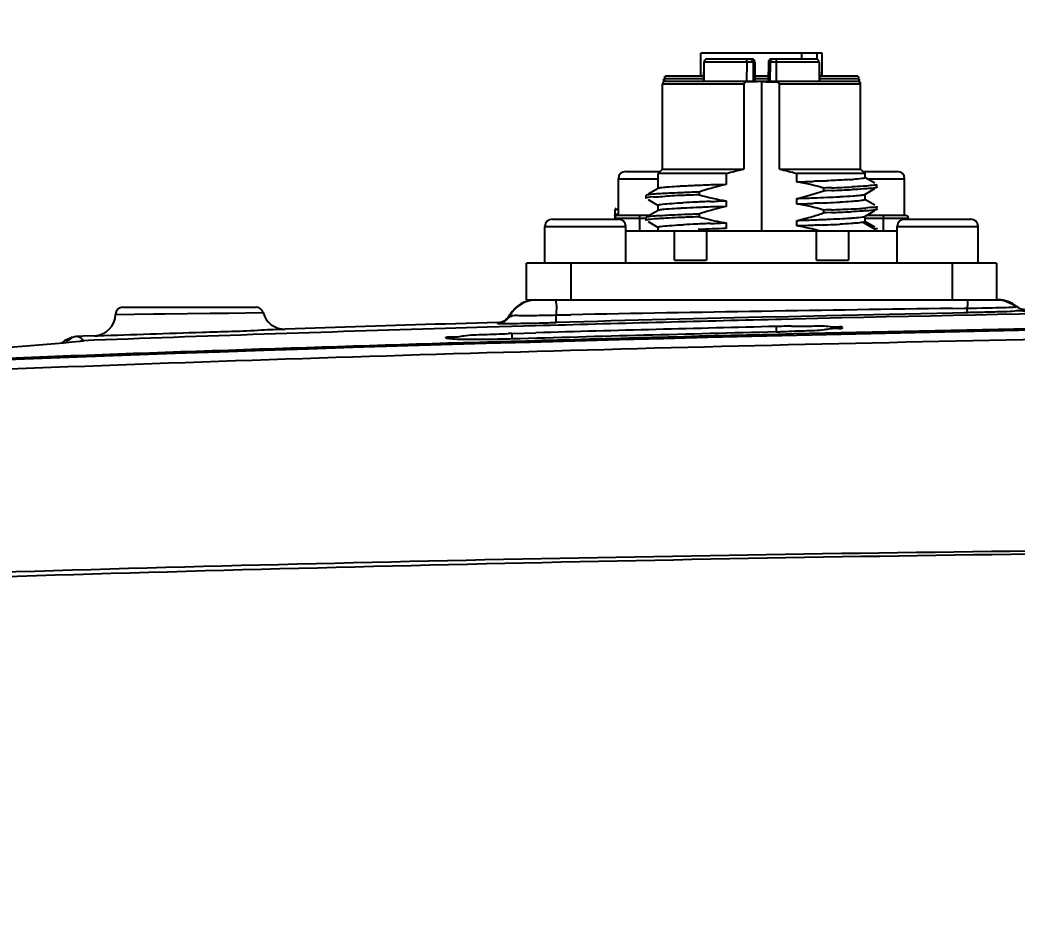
# Model space of a CAD drawing. Header units: millimetres. Extents: x 4086 to 8300, y 123 to 1549.
# Drawn here: x 7630.52 to 7647.5, y 1231.24 to 1246.4 of the extents above; entities that cross this region are included whole.
import ezdxf

# ---------------------------------------------------------------- set-up
doc = ezdxf.new("R2010")
doc.units = ezdxf.units.MM
for name, color, linetype in [('外形图', 7, 'Continuous'), ('尺寸标注', 7, 'Continuous'), ('运动范围', 7, 'Continuous')]:
    doc.layers.add(name, color=color, linetype=linetype)
doc.styles.add('思源黑', font='SourceHanSansCN-Normal.ttf')
doc.dimstyles.new('尺寸标注_1_4比例', dxfattribs={"dimtxt": 7, "dimasz": 6, "dimexe": 2, "dimexo": 1.5, "dimgap": 1, "dimtad": 1, "dimdec": 1, "dimlfac": 4, "dimdsep": 46, "dimtxsty": '思源黑', "dimcen": 0.09, "dimadec": 0, "dimazin": 0, "dimtp": 0.01, "dimtm": 0.01, "dimtfac": 1, "dimtdec": 1, "dimtofl": 0, "dimtmove": 0, "dimatfit": 3, "dimfxl": 1, "dimtolj": 1, "dimarcsym": 0})

# ---------------------------------------------------------------- blocks, each defined once
blk = doc.blocks.new('*D979')
at = {"layer": 'Defpoints', "color": 0}
for p in [(7610.4, 1344.288), (7715.4, 1247.025), (7610.4, 1243.103)]:
    blk.add_point(p, dxfattribs=at)
at = {"layer": '尺寸标注', "color": 0, "lineweight": -2}
for p, q in [((7610.4, 1244.603), (7610.4, 1346.288)), ((7715.4, 1248.525), (7715.4, 1346.288)), ((7709.4, 1344.288), (7616.4, 1344.288))]:
    blk.add_line(p, q, dxfattribs=at)
at = {"layer": '尺寸标注', "color": 0}
for points in [[(7616.4, 1345.288), (7616.4, 1343.288), (7610.4, 1344.288)], [(7709.4, 1343.288), (7709.4, 1345.288), (7715.4, 1344.288)]]:
    blk.add_solid(points, dxfattribs=at)
at = {"layer": '尺寸标注', "color": 0, "insert": (7662.9, 1348.912), "char_height": 7, "attachment_point": 5, "style": '思源黑'}
blk.add_mtext('\\A1;420', dxfattribs=at)
blk = doc.blocks.new('*D986')
at = {"layer": 'Defpoints', "color": 0}
for p in [(7460.272, 1323.983), (7715.4, 1323.983), (7637.619, 925.251)]:
    blk.add_point(p, dxfattribs=at)
at = {"layer": '尺寸标注', "color": 0, "lineweight": -2}
for p, q in [((7713.9, 1323.983), (7458.272, 1323.983)), ((7460.272, 931.251), (7460.272, 1317.983)), ((7636.119, 925.251), (7458.272, 925.251))]:
    blk.add_line(p, q, dxfattribs=at)
at = {"layer": '尺寸标注', "color": 0}
for points in [[(7461.272, 1317.983), (7459.272, 1317.983), (7460.272, 1323.983)], [(7459.272, 931.251), (7461.272, 931.251), (7460.272, 925.251)]]:
    blk.add_solid(points, dxfattribs=at)
at = {"layer": '尺寸标注', "color": 0, "insert": (7455.648, 1124.617), "char_height": 7, "attachment_point": 5, "rotation": 90, "style": '思源黑'}
blk.add_mtext('\\A1;1594.9', dxfattribs=at)

msp = doc.modelspace()

# ---------------------------------------------------------------- linework, layer by layer
at = {"layer": '外形图'}
for p, q in [((7642.1191, 1245.4456), (7642.1191, 1245.8331)), ((7644.1816, 1245.8331), (7642.1191, 1245.8331)), ((7642.9555, 1245.7331), (7642.2194, 1245.7331)), ((7644.0813, 1245.7331), (7643.3451, 1245.7331)), ((7643.8317, 1245.8331), (7643.8317, 1245.7331)), ((7644.097, 1245.7331), (7644.097, 1245.8331)), ((7644.1816, 1245.4456), (7644.1816, 1245.8331)), ((7642.1682, 1245.6835), (7642.1654, 1245.3581)), ((7642.1682, 1245.3581), (7642.171, 1245.6835)), ((7643.0343, 1245.6835), (7642.1682, 1245.6835)), ((7642.8974, 1245.6835), (7642.8967, 1245.3581)), ((7643.0055, 1245.6835), (7643.0084, 1245.3581)), ((7643.0162, 1245.6835), (7643.0188, 1245.3581)), ((7643.0343, 1245.6835), (7643.0371, 1245.3581)), ((7643.2663, 1245.6835), (7643.2635, 1245.3597)), ((7644.1324, 1245.6835), (7643.2663, 1245.6835)), ((7643.2818, 1245.3594), (7643.2844, 1245.6835)), ((7643.2951, 1245.6835), (7643.2923, 1245.3594)), ((7643.4039, 1245.358), (7643.4032, 1245.6835)), ((7644.1297, 1245.6835), (7644.1324, 1245.3581)), ((7644.1324, 1245.6835), (7644.1353, 1245.3581)), ((7641.5128, 1245.4456), (7641.4878, 1245.4206)), ((7641.4878, 1245.4197), (7641.4878, 1245.4206)), ((7641.4878, 1245.3581), (7641.4878, 1245.3993)), ((7641.4922, 1245.3956), (7641.4922, 1245.3581)), ((7642.1719, 1245.3956), (7641.4922, 1245.3956)), ((7642.1661, 1245.4456), (7641.5128, 1245.4456)), ((7641.5128, 1245.3581), (7644.7878, 1245.3581)), ((7643.2545, 1245.4456), (7643.0364, 1245.4456)), ((7643.2638, 1245.3956), (7643.0368, 1245.3956)), ((7643.1503, 1245.3514), (7643.1503, 1242.8081)), ((7644.7878, 1245.4456), (7644.1345, 1245.4456)), ((7644.8085, 1245.3956), (7644.1349, 1245.3956)), ((7644.7878, 1245.4456), (7644.8128, 1245.4206)), ((7644.8085, 1245.3956), (7644.8085, 1245.3378)), ((7644.8128, 1245.3993), (7644.8128, 1245.3378)), ((7641.4628, 1243.8581), (7641.4628, 1245.3081)), ((7642.8461, 1245.3081), (7641.4628, 1245.3081)), ((7642.8461, 1245.3081), (7642.8461, 1243.8581)), ((7643.4546, 1243.8581), (7643.4546, 1245.3081)), ((7644.8378, 1245.3081), (7643.4546, 1245.3081)), ((7644.8378, 1243.8581), (7644.8378, 1245.3081)), ((7640.8378, 1243.8206), (7641.4253, 1243.8206)), ((7641.4628, 1243.8581), (7641.3878, 1243.7831)), ((7641.4628, 1243.8581), (7641.6242, 1243.8581)), ((7641.6242, 1243.8581), (7641.6889, 1243.8581)), ((7641.6889, 1243.8581), (7642.8461, 1243.8581)), ((7643.4546, 1243.8581), (7643.9941, 1243.8581)), ((7643.9941, 1243.8581), (7644.0487, 1243.8581)), ((7644.0487, 1243.8581), (7644.1753, 1243.8581)), ((7644.1753, 1243.8581), (7644.8378, 1243.8581)), ((7644.8378, 1243.8581), (7644.9128, 1243.7831)), ((7644.8753, 1243.8206), (7645.4628, 1243.8206)), ((7640.7128, 1243.0706), (7640.7128, 1243.6956)), ((7640.7128, 1243.6956), (7641.3878, 1243.6956)), ((7641.3878, 1243.5268), (7641.3878, 1243.7831)), ((7641.3885, 1243.7831), (7641.3878, 1243.7831)), ((7642.5504, 1243.7831), (7641.3885, 1243.7831)), ((7642.5504, 1243.7831), (7642.5504, 1243.5999)), ((7643.7502, 1243.6413), (7643.7502, 1243.7831)), ((7644.0316, 1243.7831), (7643.7502, 1243.7831)), ((7644.1546, 1243.7831), (7644.0316, 1243.7831)), ((7644.0556, 1243.6528), (7644.0316, 1243.6518)), ((7644.1518, 1243.6566), (7644.0556, 1243.6528)), ((7644.8961, 1243.7831), (7644.1546, 1243.7831)), ((7644.9128, 1243.7831), (7644.8961, 1243.7831)), ((7645.0811, 1243.6188), (7644.9098, 1243.7178)), ((7644.9128, 1243.7143), (7644.9128, 1243.7831)), ((7644.9483, 1243.6956), (7645.5878, 1243.6956)), ((7645.5878, 1243.0706), (7645.5878, 1243.6956)), ((7641.3908, 1243.5303), (7641.2195, 1243.4312)), ((7642.4133, 1243.5948), (7642.2846, 1243.5899)), ((7642.5504, 1243.5999), (7642.4133, 1243.5948)), ((7644.249, 1243.5388), (7644.2133, 1243.5375)), ((7644.2133, 1243.4906), (7644.2133, 1243.5375)), ((7644.2507, 1243.492), (7644.2133, 1243.4906)), ((7644.3453, 1243.5424), (7644.249, 1243.5388)), ((7644.3453, 1243.4956), (7644.2507, 1243.492)), ((7644.9099, 1243.4297), (7645.0801, 1243.5281)), ((7645.1131, 1243.6003), (7645.1158, 1243.5971)), ((7645.1158, 1243.5503), (7645.1158, 1243.5972)), ((7641.1848, 1243.3628), (7641.1848, 1243.4097)), ((7641.1875, 1243.4128), (7641.1864, 1243.412)), ((7641.1864, 1243.3604), (7641.1875, 1243.3597)), ((7641.2204, 1243.3407), (7641.3908, 1243.2421)), ((7641.8377, 1243.4597), (7641.8121, 1243.4587)), ((7641.8377, 1243.4129), (7641.8121, 1243.4119)), ((7642.0873, 1243.4693), (7642.0873, 1243.4224)), ((7642.4133, 1243.3136), (7642.5504, 1243.3186)), ((7642.5504, 1243.3186), (7642.5504, 1243.2249)), ((7643.7502, 1243.2663), (7643.7502, 1243.3601)), ((7644.4702, 1243.3899), (7644.4885, 1243.3909)), ((7645.0812, 1243.2437), (7644.9098, 1243.3428)), ((7644.9128, 1243.3393), (7644.9128, 1243.4331)), ((7640.6503, 1243.1456), (7640.6503, 1243.0572)), ((7641.3908, 1243.1553), (7641.2195, 1243.0562)), ((7641.3878, 1243.1518), (7641.3878, 1243.2456)), ((7642.4133, 1243.2198), (7642.2815, 1243.2148)), ((7642.5504, 1243.2249), (7642.4133, 1243.2198)), ((7644.0612, 1243.278), (7644.0316, 1243.2768)), ((7644.1567, 1243.2819), (7644.0612, 1243.278)), ((7644.2489, 1243.1638), (7644.2133, 1243.1625)), ((7644.2133, 1243.1156), (7644.2133, 1243.1625)), ((7644.342, 1243.1673), (7644.2489, 1243.1638)), ((7644.9098, 1243.0546), (7645.0803, 1243.1532)), ((7645.1131, 1243.2253), (7645.1142, 1243.2245)), ((7645.1142, 1243.1729), (7645.1131, 1243.1722)), ((7645.1158, 1243.1753), (7645.1158, 1243.2222)), ((7639.5878, 1243.0081), (7640.7128, 1243.0081)), ((7641.1875, 1243.0206), (7640.6503, 1243.0206)), ((7641.2443, 1243.0706), (7640.7003, 1243.0706)), ((7641.0737, 1243.0206), (7641.0737, 1242.8081)), ((7641.1848, 1242.9878), (7641.1848, 1243.0347)), ((7641.1875, 1243.0378), (7641.1864, 1243.037)), ((7641.1864, 1242.9854), (7641.1875, 1242.9847)), ((7642.0873, 1243.0943), (7642.0873, 1243.0474)), ((7643.7502, 1242.8913), (7643.7502, 1242.9851)), ((7644.2507, 1243.117), (7644.2133, 1243.1156)), ((7644.342, 1243.1204), (7644.2507, 1243.117)), ((7645.6503, 1243.0206), (7644.9098, 1243.0206)), ((7644.9128, 1242.9643), (7644.9128, 1243.0581)), ((7645.6003, 1243.0706), (7644.9374, 1243.0706)), ((7645.227, 1242.8081), (7645.227, 1243.0206)), ((7645.5878, 1243.0081), (7646.7128, 1243.0081)), ((7639.4628, 1242.2581), (7639.4628, 1242.8831)), ((7639.4628, 1242.8831), (7640.8378, 1242.8831)), ((7640.8378, 1242.2581), (7640.8378, 1242.8831)), ((7640.8378, 1242.8081), (7645.4628, 1242.8081)), ((7641.2204, 1242.9657), (7641.3908, 1242.8671)), ((7641.3878, 1242.8081), (7641.3878, 1242.8706)), ((7641.6705, 1242.3106), (7641.6705, 1242.8081)), ((7642.2128, 1242.8081), (7642.2128, 1242.3106)), ((7642.4133, 1242.9386), (7642.4541, 1242.9401)), ((7642.4541, 1242.9401), (7642.5504, 1242.9436)), ((7642.5504, 1242.9436), (7642.5504, 1242.8499)), ((7643.8465, 1242.8948), (7643.7502, 1242.8913)), ((7643.9404, 1242.8983), (7643.8465, 1242.8948)), ((7644.0316, 1242.9018), (7643.9404, 1242.8983)), ((7644.0555, 1242.9028), (7644.0316, 1242.9018)), ((7644.0848, 1242.904), (7644.0555, 1242.9028)), ((7644.1562, 1242.9068), (7644.0848, 1242.904)), ((7644.0878, 1242.3106), (7644.0878, 1242.8081)), ((7644.6301, 1242.8081), (7644.6301, 1242.3106)), ((7645.0729, 1242.8346), (7644.8743, 1242.9518)), ((7645.0811, 1242.8687), (7644.9097, 1242.9678)), ((7645.4628, 1242.2581), (7645.4628, 1242.8831)), ((7645.4628, 1242.8831), (7646.8378, 1242.8831)), ((7646.8378, 1242.2581), (7646.8378, 1242.8831)), ((7641.6705, 1242.3106), (7642.2128, 1242.3106)), ((7644.0878, 1242.3106), (7644.6301, 1242.3106)), ((7639.1503, 1241.6331), (7639.1503, 1242.2581)), ((7647.1503, 1242.2581), (7639.1503, 1242.2581)), ((7639.9003, 1242.2581), (7639.9003, 1241.6331)), ((7646.4003, 1241.6331), (7646.4003, 1242.2581)), ((7647.1503, 1242.2581), (7647.1503, 1241.6331)), ((7647.1503, 1242.2581), (7647.1503, 1241.6331)), ((7647.1503, 1242.2581), (7647.1503, 1241.6331)), ((7639.1503, 1241.6331), (7647.1615, 1241.6331)), ((7646.6611, 1241.6331), (7646.6608, 1241.633)), ((7632.2752, 1241.5081), (7634.5416, 1241.5081)), ((7646.4025, 1241.4871), (7646.5986, 1241.4899)), ((7646.5986, 1241.4899), (7646.6536, 1241.4906)), ((7646.6552, 1241.4195), (7646.6536, 1241.4906)), ((7646.8091, 1241.4935), (7646.9101, 1241.4955)), ((7647.4866, 1241.513), (7647.4928, 1241.5238)), ((7632.1502, 1241.3863), (7632.7974, 1241.393)), ((7632.7974, 1241.393), (7632.9899, 1241.3951)), ((7632.9899, 1241.3951), (7633.7528, 1241.4038)), ((7633.7528, 1241.4038), (7634.074, 1241.4076)), ((7634.074, 1241.4076), (7634.6626, 1241.4148)), ((7638.8664, 1241.3761), (7638.8691, 1241.3652)), ((7639.553, 1241.3736), (7639.602, 1241.3747)), ((7639.602, 1241.3747), (7639.6511, 1241.3758)), ((7639.6513, 1241.4062), (7639.6511, 1241.3758)), ((7639.6511, 1241.3758), (7639.9048, 1241.3806)), ((7639.6548, 1241.2473), (7639.6511, 1241.3758)), ((7643.3939, 1241.3452), (7644.2574, 1241.3659)), ((7643.491, 1241.3001), (7643.3939, 1241.2977)), ((7644.5222, 1241.3245), (7643.491, 1241.3001)), ((7644.2574, 1241.3659), (7644.5206, 1241.372)), ((7644.5206, 1241.372), (7646.4052, 1241.4142)), ((7646.4052, 1241.4142), (7646.6013, 1241.4183)), ((7646.6013, 1241.4183), (7646.6552, 1241.4195)), ((7646.8283, 1241.4234), (7646.8852, 1241.4248)), ((7647.3822, 1241.4391), (7647.4209, 1241.4405)), ((7638.6552, 1241.2476), (7637.7682, 1241.2214)), ((7638.4792, 1241.1661), (7637.7704, 1241.1451)), ((7638.8939, 1241.1782), (7638.4792, 1241.1661)), ((7638.6552, 1241.2476), (7638.6549, 1241.2314)), ((7639.3035, 1241.1899), (7638.8939, 1241.1782)), ((7639.1051, 1241.2341), (7639.1546, 1241.2351)), ((7639.368, 1241.2398), (7639.4243, 1241.2412)), ((7639.5492, 1241.2445), (7639.6548, 1241.2473)), ((7643.4003, 1241.1796), (7643.4003, 1241.086)), ((7631.283, 1240.9377), (7631.2328, 1240.9018)), ((7631.5985, 1241.0139), (7631.5033, 1241.0104)), ((7631.7892, 1241.021), (7631.5985, 1241.0139)), ((7631.7892, 1241.021), (7631.8464, 1241.0228)), ((7638.9003, 1241.0601), (7639.3075, 1241.0718)), ((7638.9003, 1241.0601), (7638.9003, 1240.9665))]:
    msp.add_line(p, q, dxfattribs=at)
for points in [[(7642.1926, 1245.7248), (7642.1853, 1245.7186), (7642.1793, 1245.7111), (7642.1748, 1245.7025), (7642.172, 1245.6932), (7642.171, 1245.6835)], [(7642.2194, 1245.7331), (7642.21, 1245.7321), (7642.2009, 1245.7293), (7642.1926, 1245.7248)], [(7642.8974, 1245.6835), (7642.8977, 1245.6932), (7642.8984, 1245.7025), (7642.8996, 1245.7111), (7642.9011, 1245.7186)], [(7642.9011, 1245.7186), (7642.903, 1245.7248), (7642.9052, 1245.7293), (7642.9075, 1245.7321), (7642.9099, 1245.7331)], [(7643.0026, 1245.7186), (7642.9956, 1245.7248), (7642.9877, 1245.7293), (7642.979, 1245.7321), (7642.9599, 1245.7319)], [(7643.0162, 1245.6835), (7643.0153, 1245.6932), (7643.0126, 1245.7025), (7643.0083, 1245.7111), (7643.0026, 1245.7186)], [(7643.2844, 1245.6835), (7643.2854, 1245.6932), (7643.288, 1245.7025), (7643.2923, 1245.7111), (7643.2981, 1245.7186)], [(7643.2981, 1245.7186), (7643.305, 1245.7248), (7643.313, 1245.7293), (7643.3216, 1245.7321), (7643.3305, 1245.7331)], [(7643.3907, 1245.7331), (7643.3931, 1245.7321), (7643.3954, 1245.7293), (7643.3976, 1245.7248), (7643.3995, 1245.7186), (7643.401, 1245.7111), (7643.4022, 1245.7025), (7643.4029, 1245.6932), (7643.4032, 1245.6835)], [(7644.1214, 1245.7111), (7644.1153, 1245.7186), (7644.108, 1245.7248), (7644.0997, 1245.7293), (7644.0907, 1245.7321), (7644.0813, 1245.7331)], [(7644.1297, 1245.6835), (7644.1287, 1245.6932), (7644.1259, 1245.7025), (7644.1214, 1245.7111)], [(7641.4922, 1245.3956), (7641.49, 1245.3962), (7641.4887, 1245.3976), (7641.4878, 1245.3993)], [(7644.8085, 1245.3956), (7644.8109, 1245.396), (7644.8123, 1245.3972), (7644.8128, 1245.3993)], [(7640.7003, 1243.1736), (7640.6906, 1243.173), (7640.6812, 1243.1709), (7640.6725, 1243.1677), (7640.665, 1243.1633), (7640.6587, 1243.1579), (7640.6541, 1243.1518), (7640.6513, 1243.1452), (7640.6503, 1243.1383)], [(7640.6503, 1243.0572), (7640.6513, 1243.0641), (7640.6541, 1243.0707), (7640.6587, 1243.0769), (7640.665, 1243.0822), (7640.6725, 1243.0866), (7640.6812, 1243.0899), (7640.6906, 1243.0919), (7640.7003, 1243.0926)], [(7641.0737, 1243.0206), (7641.074, 1243.03), (7641.075, 1243.0392), (7641.0766, 1243.0477)], [(7641.0766, 1243.0477), (7641.0787, 1243.0554), (7641.0815, 1243.0617), (7641.0846, 1243.0666), (7641.0881, 1243.0696), (7641.0918, 1243.0706)], [(7645.2088, 1243.0706), (7645.2125, 1243.0696), (7645.216, 1243.0666), (7645.2192, 1243.0617), (7645.2219, 1243.0554), (7645.2241, 1243.0477), (7645.2257, 1243.0392), (7645.2266, 1243.03), (7645.227, 1243.0206)], [(7631.5033, 1241.0104), (7631.3973, 1240.9911), (7631.283, 1240.9377)]]:
    msp.add_lwpolyline(points, dxfattribs=at)
for centre, radius, start, end in [((7642.9555, 1245.6831), 0.05, 0.5, 90), ((7642.9843, 1245.6831), 0.05, 0.5, 115.43133), ((7643.3163, 1245.6831), 0.05, 64.56867, 179.5), ((7643.3451, 1245.6831), 0.05, 90, 179.5), ((7641.5128, 1245.3081), 0.05, 90, 180), ((7644.7878, 1245.3081), 0.05, 0, 90), ((7640.8378, 1243.6956), 0.125, 90, 180), ((7645.4628, 1243.6956), 0.125, 0, 90), ((7640.7026, 1328.9038), 85.317, 272.047099, 272.236176), ((7642.8246, 1275.9654), 32.336, 272.35238, 272.54232), ((7644.1868, 1250.8272), 7.1609, 273.6348, 274.20371), ((7643.1001, 1218.5743), 25.028, 92.68851, 92.92266), ((7643.5416, 1209.2319), 34.3808, 92.50827, 92.69324), ((7644.137, 1195.3924), 48.2331, 92.20098, 92.49537), ((7643.9184, 1237.9806), 5.786, 108.00297, 108.44924), ((7643.0894, 1277.1147), 33.5958, 272.14237, 272.73019), ((7643.1619, 1275.1574), 31.6839, 272.14064, 272.76419), ((7643.0037, 1214.4931), 28.99, 92.35574, 92.73286), ((7642.9137, 1216.6113), 26.8232, 92.35372, 92.7613), ((7643.8799, 1193.4315), 50.0699, 92.05165, 92.33757), ((7644.1332, 1186.4856), 56.9736, 92.05791, 92.30918), ((7640.2127, 1341.7221), 98.4256, 272.059703, 272.223598), ((7641.7443, 1301.617), 58.2913, 272.248825, 272.478908), ((7643.2334, 1267.4296), 24.0715, 272.45718, 272.94512), ((7640.7003, 1243.1456), 0.05, 119.53146, 180.00008), ((7643.1417, 1217.5929), 25.7293, 92.46072, 92.96166), ((7643.3034, 1214.0766), 29.1557, 92.48943, 92.90854), ((7644.1601, 1194.3819), 48.9627, 92.34622, 92.48522), ((7643.8401, 1202.0629), 41.1814, 92.34424, 92.5095), ((7644.7621, 1179.8357), 63.5214, 92.238089, 92.351625), ((7644.4791, 1186.3656), 56.8917, 92.21381, 92.34058), ((7640.7872, 1326.2656), 83.0522, 272.044526, 272.238759), ((7642.3336, 1287.6517), 44.4073, 272.35286, 272.5052), ((7643.1736, 1268.6968), 25.4338, 272.48117, 272.96215), ((7642.673, 1287.2219), 44.0862, 272.16951, 272.36017), ((7643.387, 1269.9737), 26.8232, 272.35372, 272.7613), ((7643.9995, 1257.4776), 14.3121, 272.7218, 273.43215), ((7644.4396, 1250.0785), 6.8999, 273.46297, 274.06644), ((7639.5878, 1242.8831), 0.125, 90, 180), ((7640.7003, 1243.0206), 0.05, 90, 179.99984), ((7640.7128, 1242.8831), 0.125, 0, 90), ((7642.3011, 1228.7324), 14.3121, 92.7218, 93.43215), ((7643.0544, 1213.009), 30.1004, 92.31675, 92.72868), ((7642.9514, 1215.4102), 27.6502, 92.30853, 92.75696), ((7643.8799, 1193.0565), 50.0699, 92.05165, 92.33757), ((7644.1332, 1186.1106), 56.9736, 92.05791, 92.30918), ((7643.9184, 1237.6056), 5.786, 108.00297, 108.44924), ((7642.7997, 1247.2052), 4.3258, 282.69313, 286.318), ((7640.105, 1344.2263), 101.3068, 272.062036, 272.22127), ((7642.5022, 1248.2353), 5.3981, 286.27685, 288.48112), ((7641.9985, 1295.2272), 52.2712, 272.22911, 272.36635), ((7642.4043, 1285.4565), 42.4921, 272.3635, 272.52271), ((7643.0469, 1271.0872), 28.1083, 272.50346, 272.93477), ((7642.5933, 1288.7902), 45.7033, 272.19277, 272.37669), ((7643.862, 1255.3122), 12.3123, 272.90522, 273.71472), ((7643.297, 1272.0918), 28.99, 272.35574, 272.73286), ((7645.5878, 1242.8831), 0.125, 90, 180), ((7645.6003, 1243.0206), 0.05, 0, 90), ((7646.7128, 1242.8831), 0.125, 0, 90), ((7643.1651, 1216.7087), 26.2391, 92.46403, 92.92976), ((7644.4385, 1187.4714), 55.5042, 92.22728, 92.47985), ((7645.0521, 1172.2256), 70.6685, 92.028727, 92.416723), ((7643.1127, 1246.4524), 3.5535, 259.04693, 260.89635), ((7643.1854, 1239.365), 3.5712, 78.82961, 80.89976), ((7643.0663, 1238.7805), 4.1678, 75.09756, 78.7799), ((7642.3904, 1285.9086), 43.0379, 272.35145, 272.50809), ((7643.1128, 1269.5738), 26.6873, 272.49335, 272.94632), ((7639.3034, 1241.1331), 0.5, 90, 150.92707), ((7677.6062, -253.0774), 1494.7681, 90.341012, 91.2682427), ((7647.1808, 1241.1331), 0.5, 51.38409, 90), ((7632.2752, 1241.3831), 0.125, 90, 178.54737), ((7634.5416, 1241.3831), 0.125, 14.68108, 90), ((7668.4678, -303.1518), 1544.7965, 90.8184181, 91.0594454), ((7653.4883, 1241.342), 6.8363, 178.55616, 178.75445), ((7645.3407, 1318.0749), 76.5955, 270.982145, 271.098452), ((7645.7295, 1299.193), 57.7096, 271.172242, 271.402588), ((7647.1814, 1247.5833), 6.0791, 272.12295, 272.31992), ((7647.6489, 1241.7191), 0.25, 231.38409, 271.1684), ((7631.7753, 1241.3958), 0.375, 272.12167, 358.54738), ((7635.0253, 1241.5098), 0.375, 194.68109, 271.90002), ((7638.6479, 1241.4975), 0.25, 271.66924, 330.92707), ((7639.312, 1241.1329), 0.5002, 144.53766, 152.32759), ((7638.686, 1272.92), 31.5575, 270.65839, 270.99147), ((7638.3264, 1294.5763), 53.2168, 270.97507, 271.16603), ((7667.3817, 253.27), 988.3189, 91.3907849, 91.6279983), ((7638.0875, 1306.5275), 65.1704, 271.162242, 271.288573), ((7667.4811, 249.6362), 992.0015, 91.3913583, 91.6073983), ((7645.1032, 1314.3683), 72.9653, 271.218784, 271.354713), ((7645.4004, 1302.3712), 60.9645, 271.395578, 271.64896), ((7646.0436, 1280.294), 38.878, 271.63773, 271.9731), ((7663.6089, 380.7675), 860.7655, 91.7201686, 92.1315202), ((7664.552, 351.0714), 890.5529, 91.7234609, 91.8992184), ((7638.4249, 1275.3593), 34.132, 270.77834, 271.14195), ((7637.9171, 1301.222), 59.9997, 271.181829, 271.385661), ((7667.3826, 253.2364), 988.2343, 91.3905794, 91.6279542), ((7644.0901, 1212.8786), 28.3095, 90.87129, 91.39626), ((7630.6827, 1249.2039), 8.3175, 275.95181, 276.3779), ((7639.7388, 1212.0338), 29.0384, 91.65455, 91.78362), ((7667.2667, 257.7414), 983.6342, 91.3903287, 91.6525422), ((7642.7874, 1266.2983), 25.2198, 271.39252, 271.54107)]:
    msp.add_arc(centre, radius, start, end, dxfattribs=at)
for points, knots in [([(7643.1503, 1245.3514), (7643.0996, 1245.3517), (7643.0198, 1245.3367), (7642.8461, 1245.3604), (7642.8461, 1245.3081)], [0, 0, 0, 0, 0.4923714, 1, 1, 1, 1]), ([(7643.1503, 1245.3514), (7643.201, 1245.3517), (7643.2809, 1245.3367), (7643.4546, 1245.3604), (7643.4546, 1245.3081)], [0, 0, 0, 0, 0.492371, 1, 1, 1, 1]), ([(7644.6408, 1243.6807), (7644.6135, 1243.6789), (7644.4862, 1243.6714), (7644.3589, 1243.6656), (7644.2589, 1243.6612)], [0, 0, 0, 0, 0.2146698, 1, 1, 1, 1]), ([(7644.8904, 1243.7047), (7644.8811, 1243.7027), (7644.8218, 1243.6935), (7644.7619, 1243.6892), (7644.7117, 1243.6855)], [0, 0, 0, 0, 0.1593178, 1, 1, 1, 1]), ([(7644.9128, 1243.7143), (7644.9128, 1243.7119), (7644.9029, 1243.7075), (7644.8961, 1243.7059), (7644.8904, 1243.7047)], [0, 0, 0, 0, 0.2973956, 1, 1, 1, 1]), ([(7641.4027, 1243.5346), (7641.4003, 1243.534), (7641.3963, 1243.5328), (7641.3923, 1243.5312), (7641.3908, 1243.5303)], [0, 0, 0, 0, 0.5839162, 1, 1, 1, 1]), ([(7641.4281, 1243.5396), (7641.4234, 1243.5389), (7641.4149, 1243.5374), (7641.4064, 1243.5356), (7641.4027, 1243.5346)], [0, 0, 0, 0, 0.5581328, 1, 1, 1, 1]), ([(7641.5762, 1243.5547), (7641.5606, 1243.5535), (7641.5111, 1243.5495), (7641.4617, 1243.545), (7641.4281, 1243.5396)], [0, 0, 0, 0, 0.3156976, 1, 1, 1, 1]), ([(7641.824, 1243.5697), (7641.8005, 1243.5685), (7641.7178, 1243.5642), (7641.6352, 1243.5591), (7641.5762, 1243.5547)], [0, 0, 0, 0, 0.2845297, 1, 1, 1, 1]), ([(7644.9414, 1243.5718), (7644.9237, 1243.5705), (7644.8398, 1243.5647), (7644.7558, 1243.5602), (7644.6896, 1243.557)], [0, 0, 0, 0, 0.2117291, 1, 1, 1, 1]), ([(7644.9415, 1243.525), (7644.9238, 1243.5237), (7644.8399, 1243.518), (7644.756, 1243.5136), (7644.6898, 1243.5103)], [0, 0, 0, 0, 0.211707, 1, 1, 1, 1]), ([(7645.1158, 1243.5972), (7645.1158, 1243.5819), (7645.024, 1243.5897), (7644.9849, 1243.5751), (7644.9414, 1243.5718)], [0, 0, 0, 0, 0.2596127, 1, 1, 1, 1]), ([(7645.0848, 1243.5398), (7645.0765, 1243.5384), (7645.0289, 1243.5317), (7644.981, 1243.5279), (7644.9415, 1243.525)], [0, 0, 0, 0, 0.1758926, 1, 1, 1, 1]), ([(7645.1131, 1243.5472), (7645.11, 1243.5454), (7645.1004, 1243.5427), (7645.0909, 1243.5408), (7645.0848, 1243.5398)], [0, 0, 0, 0, 0.3728711, 1, 1, 1, 1]), ([(7645.1156, 1243.5495), (7645.1154, 1243.5491), (7645.1147, 1243.5482), (7645.1137, 1243.5476), (7645.1131, 1243.5472)], [0, 0, 0, 0, 0.4216441, 1, 1, 1, 1]), ([(7645.1158, 1243.5503), (7645.1158, 1243.5502), (7645.1158, 1243.5499), (7645.1157, 1243.5496), (7645.1156, 1243.5495)], [0, 0, 0, 0, 0.4888464, 1, 1, 1, 1]), ([(7641.1864, 1243.412), (7641.186, 1243.4117), (7641.1852, 1243.411), (7641.1848, 1243.4101), (7641.1848, 1243.4097)], [0, 0, 0, 0, 0.5714769, 1, 1, 1, 1]), ([(7641.1864, 1243.3652), (7641.186, 1243.3648), (7641.1852, 1243.3642), (7641.1848, 1243.3632), (7641.1848, 1243.3628)], [0, 0, 0, 0, 0.5717335, 1, 1, 1, 1]), ([(7641.1848, 1243.3628), (7641.1848, 1243.3624), (7641.1852, 1243.3614), (7641.186, 1243.3607), (7641.1864, 1243.3604)], [0, 0, 0, 0, 0.4285231, 1, 1, 1, 1]), ([(7641.6215, 1243.4033), (7641.5178, 1243.3983), (7641.3815, 1243.3736), (7641.2197, 1243.3906), (7641.1864, 1243.3652)], [0, 0, 0, 0, 0.7123998, 1, 1, 1, 1]), ([(7641.199, 1243.4168), (7641.1967, 1243.4162), (7641.1928, 1243.4151), (7641.189, 1243.4136), (7641.1875, 1243.4128)], [0, 0, 0, 0, 0.5867918, 1, 1, 1, 1]), ([(7641.6215, 1243.4502), (7641.569, 1243.4477), (7641.4285, 1243.4379), (7641.285, 1243.4386), (7641.199, 1243.4168)], [0, 0, 0, 0, 0.371633, 1, 1, 1, 1]), ([(7644.7308, 1243.312), (7644.7135, 1243.3106), (7644.6326, 1243.3049), (7644.5516, 1243.3003), (7644.4879, 1243.297)], [0, 0, 0, 0, 0.2140481, 1, 1, 1, 1]), ([(7644.8755, 1243.327), (7644.8668, 1243.3256), (7644.8187, 1243.319), (7644.7704, 1243.315), (7644.7308, 1243.312)], [0, 0, 0, 0, 0.1817402, 1, 1, 1, 1]), ([(7644.8228, 1243.414), (7644.833, 1243.4151), (7644.8612, 1243.4189), (7644.8905, 1243.4213), (7644.9073, 1243.4285)], [0, 0, 0, 0, 0.3587889, 1, 1, 1, 1]), ([(7644.9128, 1243.3393), (7644.9128, 1243.3356), (7644.8951, 1243.331), (7644.8849, 1243.3286), (7644.8755, 1243.327)], [0, 0, 0, 0, 0.281276, 1, 1, 1, 1]), ([(7644.9073, 1243.4285), (7644.9078, 1243.4286), (7644.9087, 1243.429), (7644.9095, 1243.4295), (7644.9099, 1243.4297)], [0, 0, 0, 0, 0.530794, 1, 1, 1, 1]), ([(7641.3878, 1243.2456), (7641.3878, 1243.2474), (7641.394, 1243.2511), (7641.3989, 1243.2524), (7641.4027, 1243.2534)], [0, 0, 0, 0, 0.3129278, 1, 1, 1, 1]), ([(7641.4027, 1243.1596), (7641.4003, 1243.159), (7641.3963, 1243.1578), (7641.3923, 1243.1562), (7641.3908, 1243.1553)], [0, 0, 0, 0, 0.5839162, 1, 1, 1, 1]), ([(7641.4027, 1243.2534), (7641.4111, 1243.2556), (7641.4686, 1243.2656), (7641.5267, 1243.2697), (7641.5762, 1243.2735)], [0, 0, 0, 0, 0.1481598, 1, 1, 1, 1]), ([(7641.4657, 1243.1697), (7641.4532, 1243.1682), (7641.4321, 1243.1655), (7641.4111, 1243.1618), (7641.4027, 1243.1596)], [0, 0, 0, 0, 0.5941797, 1, 1, 1, 1]), ([(7641.5762, 1243.2735), (7641.5932, 1243.2748), (7641.6718, 1243.2803), (7641.7506, 1243.2847), (7641.8123, 1243.2879)], [0, 0, 0, 0, 0.2155647, 1, 1, 1, 1]), ([(7641.824, 1243.1947), (7641.8005, 1243.1935), (7641.7178, 1243.1892), (7641.6352, 1243.1841), (7641.5762, 1243.1797)], [0, 0, 0, 0, 0.2845297, 1, 1, 1, 1]), ([(7644.9289, 1243.1491), (7644.9111, 1243.1478), (7644.8279, 1243.1423), (7644.7447, 1243.1379), (7644.6792, 1243.1347)], [0, 0, 0, 0, 0.2137386, 1, 1, 1, 1]), ([(7645.1158, 1243.2222), (7645.1158, 1243.2058), (7645.0172, 1243.2153), (7644.9755, 1243.1992), (7644.9289, 1243.1959)], [0, 0, 0, 0, 0.2592886, 1, 1, 1, 1]), ([(7645.1131, 1243.1722), (7645.1073, 1243.1688), (7645.0451, 1243.1572), (7644.9841, 1243.153), (7644.9289, 1243.1491)], [0, 0, 0, 0, 0.1074167, 1, 1, 1, 1]), ([(7645.1142, 1243.2245), (7645.1147, 1243.2242), (7645.1154, 1243.2235), (7645.1158, 1243.2226), (7645.1158, 1243.2222)], [0, 0, 0, 0, 0.5714769, 1, 1, 1, 1]), ([(7645.1158, 1243.1753), (7645.1158, 1243.1749), (7645.1154, 1243.1739), (7645.1147, 1243.1732), (7645.1142, 1243.1729)], [0, 0, 0, 0, 0.4285231, 1, 1, 1, 1]), ([(7641.1864, 1243.037), (7641.186, 1243.0367), (7641.1852, 1243.036), (7641.1848, 1243.0351), (7641.1848, 1243.0347)], [0, 0, 0, 0, 0.5714769, 1, 1, 1, 1]), ([(7641.1864, 1242.9902), (7641.186, 1242.9898), (7641.1852, 1242.9892), (7641.1848, 1242.9882), (7641.1848, 1242.9878)], [0, 0, 0, 0, 0.5717335, 1, 1, 1, 1]), ([(7641.1848, 1242.9878), (7641.1848, 1242.9874), (7641.1852, 1242.9864), (7641.186, 1242.9857), (7641.1864, 1242.9854)], [0, 0, 0, 0, 0.4285231, 1, 1, 1, 1]), ([(7641.199, 1242.995), (7641.1963, 1242.9943), (7641.192, 1242.993), (7641.1878, 1242.9912), (7641.1864, 1242.9902)], [0, 0, 0, 0, 0.6080821, 1, 1, 1, 1]), ([(7641.199, 1243.0418), (7641.1967, 1243.0412), (7641.1928, 1243.0401), (7641.189, 1243.0386), (7641.1875, 1243.0378)], [0, 0, 0, 0, 0.5867918, 1, 1, 1, 1]), ([(7641.6215, 1243.0752), (7641.569, 1243.0727), (7641.4285, 1243.0629), (7641.285, 1243.0636), (7641.199, 1243.0418)], [0, 0, 0, 0, 0.371633, 1, 1, 1, 1]), ([(7641.2612, 1243.0045), (7641.2488, 1243.0031), (7641.2279, 1243.0006), (7641.2072, 1242.9971), (7641.199, 1242.995)], [0, 0, 0, 0, 0.5963559, 1, 1, 1, 1]), ([(7641.4443, 1243.0188), (7641.4258, 1243.0177), (7641.3647, 1243.0138), (7641.3037, 1243.0091), (7641.2612, 1243.0045)], [0, 0, 0, 0, 0.3025261, 1, 1, 1, 1]), ([(7644.6597, 1243.0257), (7644.6834, 1243.0273), (7644.7554, 1243.0326), (7644.8276, 1243.0379), (7644.8755, 1243.0458)], [0, 0, 0, 0, 0.3288807, 1, 1, 1, 1]), ([(7644.8755, 1243.0458), (7644.88, 1243.0466), (7644.8882, 1243.048), (7644.8962, 1243.0499), (7644.8997, 1243.0508)], [0, 0, 0, 0, 0.5608321, 1, 1, 1, 1]), ([(7644.8997, 1243.0508), (7644.9017, 1243.0514), (7644.9052, 1243.0525), (7644.9085, 1243.0539), (7644.9098, 1243.0546)], [0, 0, 0, 0, 0.5770488, 1, 1, 1, 1]), ([(7641.3878, 1242.8706), (7641.3878, 1242.8724), (7641.394, 1242.8761), (7641.3989, 1242.8774), (7641.4027, 1242.8784)], [0, 0, 0, 0, 0.3129937, 1, 1, 1, 1]), ([(7641.4027, 1242.8784), (7641.4111, 1242.8806), (7641.4685, 1242.8906), (7641.5267, 1242.8947), (7641.5762, 1242.8985)], [0, 0, 0, 0, 0.1481187, 1, 1, 1, 1]), ([(7641.5762, 1242.8985), (7641.5939, 1242.8998), (7641.6764, 1242.9056), (7641.759, 1242.9102), (7641.8239, 1242.9135)], [0, 0, 0, 0, 0.2144845, 1, 1, 1, 1]), ([(7644.729, 1242.9368), (7644.7116, 1242.9355), (7644.6301, 1242.9297), (7644.5486, 1242.9252), (7644.4845, 1242.9218)], [0, 0, 0, 0, 0.2141539, 1, 1, 1, 1]), ([(7644.8743, 1242.9518), (7644.8655, 1242.9504), (7644.8173, 1242.9438), (7644.7687, 1242.9399), (7644.729, 1242.9368)], [0, 0, 0, 0, 0.182603, 1, 1, 1, 1]), ([(7644.899, 1242.9568), (7644.8954, 1242.9559), (7644.8872, 1242.9541), (7644.8789, 1242.9526), (7644.8743, 1242.9518)], [0, 0, 0, 0, 0.4403133, 1, 1, 1, 1]), ([(7644.9128, 1242.9643), (7644.9128, 1242.9626), (7644.9072, 1242.959), (7644.9025, 1242.9578), (7644.899, 1242.9568)], [0, 0, 0, 0, 0.316477, 1, 1, 1, 1]), ([(7645.1158, 1242.8471), (7645.1158, 1242.843), (7645.0949, 1242.839), (7645.0836, 1242.8362), (7645.0728, 1242.8347)], [0, 0, 0, 0, 0.2752601, 1, 1, 1, 1]), ([(7645.113, 1242.8503), (7645.1134, 1242.8501), (7645.114, 1242.8497), (7645.1145, 1242.8493), (7645.1148, 1242.849)], [0, 0, 0, 0, 0.5400249, 1, 1, 1, 1]), ([(7645.1148, 1242.849), (7645.1151, 1242.8488), (7645.1156, 1242.8482), (7645.1158, 1242.8474), (7645.1158, 1242.8471)], [0, 0, 0, 0, 0.5523307, 1, 1, 1, 1]), ([(7639.6577, 1241.6331), (7639.6377, 1241.6331), (7639.6773, 1241.5098), (7639.6519, 1241.4619), (7639.6513, 1241.4062)], [0, 0, 0, 0, 0.2641407, 1, 1, 1, 1]), ([(7646.6608, 1241.633), (7646.6588, 1241.6307), (7646.6608, 1241.5868), (7646.6551, 1241.5508), (7646.6542, 1241.5143)], [0, 0, 0, 0, 0.077972, 1, 1, 1, 1]), ([(7647.1421, 1241.5007), (7647.1689, 1241.5014), (7647.2571, 1241.5036), (7647.3453, 1241.5061), (7647.4066, 1241.5084)], [0, 0, 0, 0, 0.3048594, 1, 1, 1, 1]), ([(7647.4209, 1241.4405), (7647.4786, 1241.4426), (7647.5274, 1241.4702), (7647.6545, 1241.4328), (7647.6542, 1241.4529)], [0, 0, 0, 0, 0.7417403, 1, 1, 1, 1]), ([(7647.4275, 1241.5092), (7647.4421, 1241.5098), (7647.4566, 1241.5163), (7647.4852, 1241.5081), (7647.4866, 1241.513)], [0, 0, 0, 0, 0.743336, 1, 1, 1, 1]), ([(7661.6356, 1241.35), (7658.7796, 1241.3202), (7653.0679, 1241.247), (7644.501, 1241.0826), (7635.9359, 1240.8478), (7628.8002, 1240.5868), (7623.0943, 1240.3209), (7618.8147, 1240.1131), (7615.2531, 1239.8783), (7612.3997, 1239.725), (7609.5574, 1239.5746), (7605.9712, 1238.9829), (7602.3524, 1236.4631), (7599.9263, 1232.8286), (7599.073, 1228.5273), (7599.913, 1224.2288), (7602.3186, 1220.5677), (7605.3445, 1218.507), (7608.0797, 1217.6375), (7610.219, 1217.3997), (7612.3596, 1217.3225), (7614.4982, 1217.1747), (7616.6353, 1217.0347), (7619.4869, 1216.8779), (7623.0524, 1216.695), (7628.7587, 1216.4323), (7635.8942, 1216.1693), (7644.4594, 1215.9347), (7653.0262, 1215.7698), (7658.738, 1215.6965), (7661.594, 1215.6666)], [0, 0, 0, 0, 0.0625338, 0.1250675, 0.1876012, 0.2501348, 0.2814019, 0.3126679, 0.3439382, 0.3595646, 0.3751969, 0.4064019, 0.4376042, 0.4687717, 0.4999496, 0.5311281, 0.5623056, 0.5934882, 0.6091533, 0.6247704, 0.6404361, 0.6560705, 0.6716955, 0.6873296, 0.7185989, 0.7498649, 0.8123988, 0.8749325, 0.9374662, 1, 1, 1, 1]), ([(7638.8691, 1241.3652), (7638.8702, 1241.3498), (7638.9649, 1241.3838), (7639.0042, 1241.364), (7639.0486, 1241.3645)], [0, 0, 0, 0, 0.2581081, 1, 1, 1, 1]), ([(7658.8881, 1241.1299), (7655.222, 1241.0747), (7645.4664, 1240.9448), (7635.7131, 1240.6644), (7629.628, 1240.4234)], [0, 0, 0, 0, 0.3758127, 1, 1, 1, 1]), ([(7631.8464, 1241.0228), (7632.4405, 1241.0414), (7633.3701, 1241.0781), (7634.434, 1241.1037), (7634.9035, 1241.1365), (7635.0378, 1241.135)], [0, 0, 0, 0, 0.5583981, 0.873868, 1, 1, 1, 1]), ([(7638.6549, 1241.2314), (7638.6548, 1241.2251), (7638.6952, 1241.2367), (7638.7107, 1241.2292), (7638.7292, 1241.2292)], [0, 0, 0, 0, 0.2527731, 1, 1, 1, 1]), ([(7644.5253, 1241.1619), (7644.5253, 1241.1346), (7644.3637, 1241.1552), (7644.1997, 1241.1061), (7643.8458, 1241.1047), (7643.6025, 1241.0914), (7643.4657, 1241.0877)], [0, 0, 0, 0, 0.0769157, 0.2913578, 0.6141346, 1, 1, 1, 1]), ([(7643.6596, 1241.1848), (7643.7747, 1241.1865), (7643.9758, 1241.1845), (7644.2661, 1241.1954), (7644.3974, 1241.1642), (7644.5253, 1241.1831), (7644.5253, 1241.1619)], [0, 0, 0, 0, 0.3979041, 0.7185099, 0.9264453, 1, 1, 1, 1]), ([(7637.7753, 1240.9824), (7637.7753, 1241.0097), (7637.9369, 1240.9889), (7638.1009, 1241.038), (7638.4548, 1241.0398), (7638.6982, 1241.0539), (7638.8349, 1241.0582)], [0, 0, 0, 0, 0.0768999, 0.2913434, 0.6141317, 1, 1, 1, 1]), ([(7638.2289, 1240.9569), (7638.1655, 1240.9572), (7638.0576, 1240.9598), (7637.9054, 1240.9597), (7637.8371, 1240.9742), (7637.7753, 1240.9718), (7637.7753, 1240.9824)], [0, 0, 0, 0, 0.417467, 0.7329731, 0.9299074, 1, 1, 1, 1]), ([(7638.9003, 1240.9665), (7638.8406, 1240.9648), (7638.6169, 1240.9591), (7638.393, 1240.9563), (7638.2289, 1240.9569)], [0, 0, 0, 0, 0.2667585, 1, 1, 1, 1]), ([(7625.8616, 1240.584), (7627.0037, 1240.6354), (7628.8986, 1240.74), (7630.7944, 1240.8527), (7631.5452, 1240.9312)], [0, 0, 0, 0, 0.6022782, 1, 1, 1, 1]), ([(7617.9997, 1236.5525), (7624.8102, 1236.8427), (7638.4376, 1237.2866), (7652.0712, 1237.4151), (7658.8878, 1237.436)], [0, 0, 0, 0, 0.5000004, 1, 1, 1, 1]), ([(7618.0416, 1236.4715), (7624.8449, 1236.766), (7638.4582, 1237.2037), (7652.078, 1237.3844), (7658.8878, 1237.372)], [0, 0, 0, 0, 0.4999997, 1, 1, 1, 1])]:
    msp.add_open_spline(points, degree=3, knots=knots, dxfattribs=at)
for points in [[(7642.5504, 1243.7831), (7642.6469, 1243.8151), (7642.7459, 1243.8409), (7642.8461, 1243.8581)], [(7643.4546, 1243.8581), (7643.5548, 1243.8409), (7643.6537, 1243.8151), (7643.7502, 1243.7831)], [(7642.5504, 1243.5999), (7642.4086, 1243.5681), (7642.2684, 1243.5283), (7642.1301, 1243.4834)], [(7644.2133, 1243.5375), (7644.0611, 1243.5805), (7643.9064, 1243.6163), (7643.7502, 1243.6413)], [(7643.7502, 1243.3601), (7643.9067, 1243.3951), (7644.0612, 1243.4399), (7644.2133, 1243.4906)], [(7642.0873, 1243.4224), (7642.2396, 1243.3795), (7642.3942, 1243.3436), (7642.5504, 1243.3186)], [(7642.2815, 1243.3086), (7642.3254, 1243.3103), (7642.3694, 1243.312), (7642.4133, 1243.3136)], [(7644.4885, 1243.3909), (7644.563, 1243.3948), (7644.6374, 1243.399), (7644.7118, 1243.4044)], [(7644.7118, 1243.4044), (7644.7488, 1243.407), (7644.7858, 1243.41), (7644.8228, 1243.414)], [(7641.5762, 1243.1797), (7641.5393, 1243.1769), (7641.5025, 1243.1739), (7641.4657, 1243.1697)], [(7642.5504, 1243.2249), (7642.4086, 1243.1931), (7642.2684, 1243.1533), (7642.1301, 1243.1084)], [(7644.2133, 1243.1625), (7644.0611, 1243.2055), (7643.9064, 1243.2413), (7643.7502, 1243.2663)], [(7642.0873, 1243.0474), (7642.2028, 1243.0148), (7642.3196, 1242.9864), (7642.4375, 1242.9636)], [(7642.2814, 1242.9336), (7642.3254, 1242.9353), (7642.3694, 1242.937), (7642.4133, 1242.9386)], [(7639.3119, 1241.6331), (7639.1592, 1241.6331), (7638.9932, 1241.5475), (7638.9046, 1241.4231)], [(7647.1615, 1241.6331), (7647.277, 1241.6331), (7647.3988, 1241.5881), (7647.4866, 1241.513)], [(7658.8676, 1241.3007), (7642.7412, 1241.0864), (7626.6048, 1240.6771), (7610.5154, 1239.5653)], [(7638.6549, 1241.2314), (7638.7391, 1241.2338), (7638.83, 1241.2906), (7638.8691, 1241.3652)], [(7638.7292, 1241.2292), (7638.7823, 1241.2291), (7638.8354, 1241.2297), (7638.8885, 1241.2304)], [(7639.4243, 1241.2412), (7639.4659, 1241.2423), (7639.5076, 1241.2433), (7639.5492, 1241.2445)], [(7631.5033, 1241.0104), (7631.431, 1241.0077), (7631.3546, 1240.9669), (7631.3115, 1240.9088)], [(7631.5033, 1241.0104), (7631.5421, 1241.0118), (7631.5811, 1240.974), (7631.5941, 1240.9373)]]:
    msp.add_open_spline(points, degree=3, dxfattribs=at)
at = {"layer": '运动范围'}
msp.add_arc((7715.4003, 1108.5081), 215.4751, 10, 225, dxfattribs=at)

# ---------------------------------------------------------------- dimensions: what is measured, and where the dimension line sits
at = {"layer": '尺寸标注'}
dim = msp.add_linear_dim(base=(7610.4003, 1344.288), p1=(7715.4003, 1247.0247), p2=(7610.4003, 1243.1031), dimstyle='尺寸标注_1_4比例', dxfattribs=at)
dim.commit()
dim.dimension.update_dxf_attribs({"geometry": '*D979', "text_midpoint": (7662.9003, 1344.288), "dimtype": 160})
dim = msp.add_linear_dim(base=(7460.272, 1323.9832), p1=(7637.6186, 925.2512), p2=(7715.4003, 1323.9832), angle=90, dimstyle='尺寸标注_1_4比例', dxfattribs=at)
dim.commit()
dim.dimension.update_dxf_attribs({"geometry": '*D986', "text_midpoint": (7455.6476, 1124.6172)})

doc.saveas('drawing.dxf')
